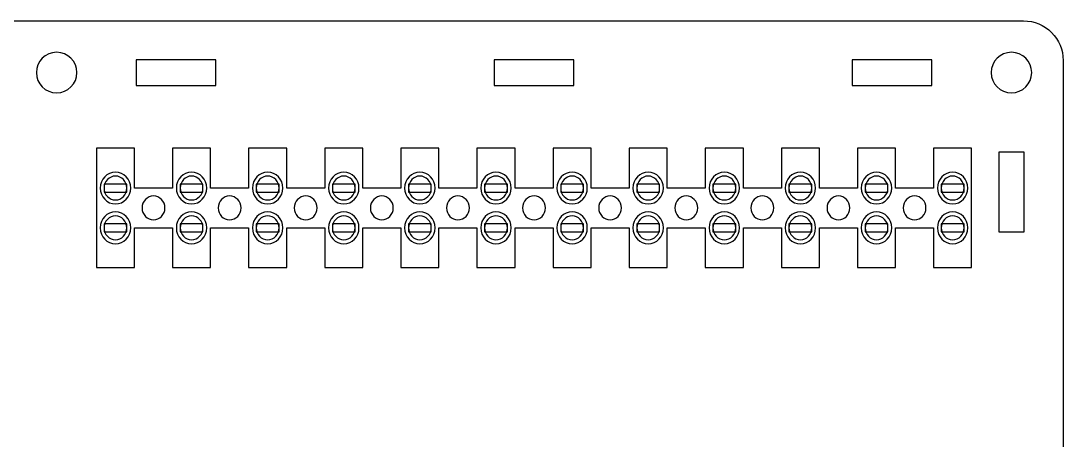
# Model space of a CAD drawing. Extents: x -1020 to 856, y -646 to 1108.
# Drawn here: x 450.5 to 581.5, y 745.3 to 798 of the extents above; entities that cross this region are included whole.
import ezdxf

# ---------------------------------------------------------------- set-up
doc = ezdxf.new("R2010")
doc.units = 0
doc.header["$MEASUREMENT"] = 0
doc.layers.add('LAYER_1', color=7, linetype='CONTINUOUS')

msp = doc.modelspace()

# ---------------------------------------------------------------- linework, layer by layer
at = {"layer": 'LAYER_1', "color": 250}
for points, knots in [([(581.5, 670), (581.5, 670), (581.5, 793), (581.5, 793), (581.5, 793), (581.5, 795.761), (579.261, 798), (576.5, 798), (576.5, 798), (576.5, 798), (333.5, 798), (333.5, 798), (333.5, 798), (330.739, 798), (328.5, 795.761), (328.5, 793), (328.5, 793), (328.5, 793), (328.5, 670), (328.5, 670), (328.5, 670), (328.5, 667.239), (330.739, 665), (333.5, 665), (333.5, 665), (333.5, 665), (576.5, 665), (576.5, 665), (576.5, 665), (579.261, 665), (581.5, 667.239), (581.5, 670)], [0, 0, 0, 0, 0.125, 0.125, 0.125, 0.125, 0.25, 0.25, 0.25, 0.25, 0.375, 0.375, 0.375, 0.375, 0.5, 0.5, 0.5, 0.5, 0.625, 0.625, 0.625, 0.625, 0.75, 0.75, 0.75, 0.75, 0.875, 0.875, 0.875, 0.875, 1, 1, 1, 1]), ([(455, 794.05), (456.4081, 794.05), (457.55, 792.9081), (457.55, 791.5), (457.55, 791.5), (457.55, 790.0919), (456.4081, 788.95), (455, 788.95), (455, 788.95), (453.5919, 788.95), (452.45, 790.0919), (452.45, 791.5), (452.45, 791.5), (452.45, 792.9081), (453.5919, 794.05), (455, 794.05)], [0, 0, 0, 0, 0.25, 0.25, 0.25, 0.25, 0.5, 0.5, 0.5, 0.5, 0.75, 0.75, 0.75, 0.75, 1, 1, 1, 1]), ([(575, 794.05), (576.4081, 794.05), (577.55, 792.9081), (577.55, 791.5), (577.55, 791.5), (577.55, 790.0919), (576.4081, 788.95), (575, 788.95), (575, 788.95), (573.5919, 788.95), (572.45, 790.0919), (572.45, 791.5), (572.45, 791.5), (572.45, 792.9081), (573.5919, 794.05), (575, 794.05)], [0, 0, 0, 0, 0.25, 0.25, 0.25, 0.25, 0.5, 0.5, 0.5, 0.5, 0.75, 0.75, 0.75, 0.75, 1, 1, 1, 1]), ([(465, 793.1), (465, 793.1), (475, 793.1), (475, 793.1), (475, 793.1), (475, 793.1), (475, 789.9), (475, 789.9), (475, 789.9), (475, 789.9), (465, 789.9), (465, 789.9), (465, 789.9), (465, 789.9), (465, 793.1), (465, 793.1)], [0, 0, 0, 0, 0.25, 0.25, 0.25, 0.25, 0.5, 0.5, 0.5, 0.5, 0.75, 0.75, 0.75, 0.75, 1, 1, 1, 1]), ([(510, 793.1), (510, 793.1), (520, 793.1), (520, 793.1), (520, 793.1), (520, 793.1), (520, 789.9), (520, 789.9), (520, 789.9), (520, 789.9), (510, 789.9), (510, 789.9), (510, 789.9), (510, 789.9), (510, 793.1), (510, 793.1)], [0, 0, 0, 0, 0.25, 0.25, 0.25, 0.25, 0.5, 0.5, 0.5, 0.5, 0.75, 0.75, 0.75, 0.75, 1, 1, 1, 1]), ([(555, 793.1), (555, 793.1), (565, 793.1), (565, 793.1), (565, 793.1), (565, 793.1), (565, 789.9), (565, 789.9), (565, 789.9), (565, 789.9), (555, 789.9), (555, 789.9), (555, 789.9), (555, 789.9), (555, 793.1), (555, 793.1)], [0, 0, 0, 0, 0.25, 0.25, 0.25, 0.25, 0.5, 0.5, 0.5, 0.5, 0.75, 0.75, 0.75, 0.75, 1, 1, 1, 1]), ([(573.4, 771.5), (573.4, 771.5), (573.4, 781.5), (573.4, 781.5), (573.4, 781.5), (573.4, 781.5), (576.6, 781.5), (576.6, 781.5), (576.6, 781.5), (576.6, 781.5), (576.6, 771.5), (576.6, 771.5), (576.6, 771.5), (576.6, 771.5), (573.4, 771.5), (573.4, 771.5)], [0, 0, 0, 0, 0.25, 0.25, 0.25, 0.25, 0.5, 0.5, 0.5, 0.5, 0.75, 0.75, 0.75, 0.75, 1, 1, 1, 1]), ([(465.739, 774.5), (465.739, 775.3282), (466.3815, 776), (467.1738, 776), (467.1738, 776), (467.966, 776), (468.6085, 775.3282), (468.6085, 774.5), (468.6085, 774.5), (468.6085, 773.6717), (467.966, 773), (467.1738, 773), (467.1738, 773), (466.3815, 773), (465.739, 773.6717), (465.739, 774.5)], [0, 0, 0, 0, 0.25, 0.25, 0.25, 0.25, 0.5, 0.5, 0.5, 0.5, 0.75, 0.75, 0.75, 0.75, 1, 1, 1, 1]), ([(465.739, 774.5), (465.739, 775.3282), (466.3815, 776), (467.1738, 776), (467.1738, 776), (467.966, 776), (468.6085, 775.3282), (468.6085, 774.5), (468.6085, 774.5), (468.6085, 773.6717), (467.966, 773), (467.1738, 773), (467.1738, 773), (466.3815, 773), (465.739, 773.6717), (465.739, 774.5)], [0, 0, 0, 0, 0.25, 0.25, 0.25, 0.25, 0.5, 0.5, 0.5, 0.5, 0.75, 0.75, 0.75, 0.75, 1, 1, 1, 1]), ([(475.3042, 774.5), (475.3042, 775.3282), (475.9467, 776), (476.739, 776), (476.739, 776), (477.5312, 776), (478.1737, 775.3282), (478.1737, 774.5), (478.1737, 774.5), (478.1737, 773.6717), (477.5312, 773), (476.739, 773), (476.739, 773), (475.9467, 773), (475.3042, 773.6717), (475.3042, 774.5)], [0, 0, 0, 0, 0.25, 0.25, 0.25, 0.25, 0.5, 0.5, 0.5, 0.5, 0.75, 0.75, 0.75, 0.75, 1, 1, 1, 1]), ([(484.8694, 774.5), (484.8694, 775.3282), (485.5119, 776), (486.3042, 776), (486.3042, 776), (487.0964, 776), (487.739, 775.3282), (487.739, 774.5), (487.739, 774.5), (487.739, 773.6717), (487.0964, 773), (486.3042, 773), (486.3042, 773), (485.5119, 773), (484.8694, 773.6717), (484.8694, 774.5)], [0, 0, 0, 0, 0.25, 0.25, 0.25, 0.25, 0.5, 0.5, 0.5, 0.5, 0.75, 0.75, 0.75, 0.75, 1, 1, 1, 1]), ([(494.4346, 774.5), (494.4346, 775.3282), (495.0771, 776), (495.8694, 776), (495.8694, 776), (496.6617, 776), (497.3042, 775.3282), (497.3042, 774.5), (497.3042, 774.5), (497.3042, 773.6717), (496.6617, 773), (495.8694, 773), (495.8694, 773), (495.0771, 773), (494.4346, 773.6717), (494.4346, 774.5)], [0, 0, 0, 0, 0.25, 0.25, 0.25, 0.25, 0.5, 0.5, 0.5, 0.5, 0.75, 0.75, 0.75, 0.75, 1, 1, 1, 1]), ([(503.9998, 774.5), (503.9998, 775.3282), (504.6424, 776), (505.4346, 776), (505.4346, 776), (506.2269, 776), (506.8694, 775.3282), (506.8694, 774.5), (506.8694, 774.5), (506.8694, 773.6717), (506.2269, 773), (505.4346, 773), (505.4346, 773), (504.6424, 773), (503.9998, 773.6717), (503.9998, 774.5)], [0, 0, 0, 0, 0.25, 0.25, 0.25, 0.25, 0.5, 0.5, 0.5, 0.5, 0.75, 0.75, 0.75, 0.75, 1, 1, 1, 1]), ([(513.5651, 774.5), (513.5651, 775.3282), (514.2076, 776), (514.9999, 776), (514.9999, 776), (515.7921, 776), (516.4346, 775.3282), (516.4346, 774.5), (516.4346, 774.5), (516.4346, 773.6717), (515.7921, 773), (514.9999, 773), (514.9999, 773), (514.2076, 773), (513.5651, 773.6717), (513.5651, 774.5)], [0, 0, 0, 0, 0.25, 0.25, 0.25, 0.25, 0.5, 0.5, 0.5, 0.5, 0.75, 0.75, 0.75, 0.75, 1, 1, 1, 1]), ([(523.1303, 774.5), (523.1303, 775.3282), (523.7728, 776), (524.5651, 776), (524.5651, 776), (525.3573, 776), (525.9998, 775.3282), (525.9998, 774.5), (525.9998, 774.5), (525.9998, 773.6717), (525.3573, 773), (524.5651, 773), (524.5651, 773), (523.7728, 773), (523.1303, 773.6717), (523.1303, 774.5)], [0, 0, 0, 0, 0.25, 0.25, 0.25, 0.25, 0.5, 0.5, 0.5, 0.5, 0.75, 0.75, 0.75, 0.75, 1, 1, 1, 1]), ([(532.6955, 774.5), (532.6955, 775.3282), (533.338, 776), (534.1303, 776), (534.1303, 776), (534.9225, 776), (535.5651, 775.3282), (535.5651, 774.5), (535.5651, 774.5), (535.5651, 773.6717), (534.9225, 773), (534.1303, 773), (534.1303, 773), (533.338, 773), (532.6955, 773.6717), (532.6955, 774.5)], [0, 0, 0, 0, 0.25, 0.25, 0.25, 0.25, 0.5, 0.5, 0.5, 0.5, 0.75, 0.75, 0.75, 0.75, 1, 1, 1, 1]), ([(542.2607, 774.5), (542.2607, 775.3282), (542.9032, 776), (543.6955, 776), (543.6955, 776), (544.4878, 776), (545.1303, 775.3282), (545.1303, 774.5), (545.1303, 774.5), (545.1303, 773.6717), (544.4878, 773), (543.6955, 773), (543.6955, 773), (542.9032, 773), (542.2607, 773.6717), (542.2607, 774.5)], [0, 0, 0, 0, 0.25, 0.25, 0.25, 0.25, 0.5, 0.5, 0.5, 0.5, 0.75, 0.75, 0.75, 0.75, 1, 1, 1, 1]), ([(551.8259, 774.5), (551.8259, 775.3282), (552.4684, 776), (553.2607, 776), (553.2607, 776), (554.053, 776), (554.6955, 775.3282), (554.6955, 774.5), (554.6955, 774.5), (554.6955, 773.6717), (554.053, 773), (553.2607, 773), (553.2607, 773), (552.4684, 773), (551.8259, 773.6717), (551.8259, 774.5)], [0, 0, 0, 0, 0.25, 0.25, 0.25, 0.25, 0.5, 0.5, 0.5, 0.5, 0.75, 0.75, 0.75, 0.75, 1, 1, 1, 1]), ([(561.3911, 774.5), (561.3911, 775.3282), (562.0337, 776), (562.826, 776), (562.826, 776), (563.6182, 776), (564.2607, 775.3282), (564.2607, 774.5), (564.2607, 774.5), (564.2607, 773.6717), (563.6182, 773), (562.826, 773), (562.826, 773), (562.0337, 773), (561.3911, 773.6717), (561.3911, 774.5)], [0, 0, 0, 0, 0.25, 0.25, 0.25, 0.25, 0.5, 0.5, 0.5, 0.5, 0.75, 0.75, 0.75, 0.75, 1, 1, 1, 1]), ([(561.3911, 774.5), (561.3911, 775.3282), (562.0337, 776), (562.826, 776), (562.826, 776), (563.6182, 776), (564.2607, 775.3282), (564.2607, 774.5), (564.2607, 774.5), (564.2607, 773.6717), (563.6182, 773), (562.826, 773), (562.826, 773), (562.0337, 773), (561.3911, 773.6717), (561.3911, 774.5)], [0, 0, 0, 0, 0.25, 0.25, 0.25, 0.25, 0.5, 0.5, 0.5, 0.5, 0.75, 0.75, 0.75, 0.75, 1, 1, 1, 1])]:
    msp.add_open_spline(points, degree=3, knots=knots, dxfattribs=at)
at = {"layer": 'LAYER_1', "color": 7}
for points, knots in [([(488.6957, 767), (488.6957, 767), (488.6957, 772), (488.6957, 772), (488.6957, 772), (488.6957, 772), (483.913, 772), (483.913, 772), (483.913, 772), (483.913, 772), (483.913, 767), (483.913, 767), (483.913, 767), (483.913, 767), (479.1304, 767), (479.1304, 767), (479.1304, 767), (479.1304, 767), (479.1304, 772), (479.1304, 772), (479.1304, 772), (479.1304, 772), (474.3478, 772), (474.3478, 772), (474.3478, 772), (474.3478, 772), (474.3478, 767), (474.3478, 767), (474.3478, 767), (474.3478, 767), (469.5652, 767), (469.5652, 767), (469.5652, 767), (469.5652, 767), (469.5652, 772), (469.5652, 772), (469.5652, 772), (469.5652, 772), (464.7826, 772), (464.7826, 772), (464.7826, 772), (464.7826, 772), (464.7826, 767), (464.7826, 767), (464.7826, 767), (464.7826, 767), (460, 767), (460, 767), (460, 767), (460, 767), (460, 772), (460, 772), (460, 772), (460, 772), (460, 777), (460, 777), (460, 777), (460, 777), (460, 782), (460, 782), (460, 782), (460, 782), (464.7826, 782), (464.7826, 782), (464.7826, 782), (464.7826, 782), (464.7826, 777), (464.7826, 777), (464.7826, 777), (464.7826, 777), (469.5652, 777), (469.5652, 777), (469.5652, 777), (469.5652, 777), (469.5652, 782), (469.5652, 782), (469.5652, 782), (469.5652, 782), (474.3478, 782), (474.3478, 782), (474.3478, 782), (474.3478, 782), (474.3478, 777), (474.3478, 777), (474.3478, 777), (474.3478, 777), (479.1304, 777), (479.1304, 777), (479.1304, 777), (479.1304, 777), (479.1304, 782), (479.1304, 782), (479.1304, 782), (479.1304, 782), (483.913, 782), (483.913, 782), (483.913, 782), (483.913, 782), (483.913, 777), (483.913, 777), (483.913, 777), (483.913, 777), (488.6957, 777), (488.6957, 777), (488.6957, 777), (488.6957, 777), (488.6957, 782), (488.6957, 782), (488.6957, 782), (488.6957, 782), (493.4783, 782), (493.4783, 782), (493.4783, 782), (493.4783, 782), (493.4783, 777), (493.4783, 777), (493.4783, 777), (493.4783, 777), (498.2609, 777), (498.2609, 777), (498.2609, 777), (498.2609, 777), (498.2609, 782), (498.2609, 782), (498.2609, 782), (498.2609, 782), (503.0435, 782), (503.0435, 782), (503.0435, 782), (503.0435, 782), (503.0435, 777), (503.0435, 777), (503.0435, 777), (503.0435, 777), (507.8261, 777), (507.8261, 777), (507.8261, 777), (507.8261, 777), (507.8261, 782), (507.8261, 782), (507.8261, 782), (507.8261, 782), (512.6087, 782), (512.6087, 782), (512.6087, 782), (512.6087, 782), (512.6087, 777), (512.6087, 777), (512.6087, 777), (512.6087, 777), (517.3913, 777), (517.3913, 777), (517.3913, 777), (517.3913, 777), (517.3913, 782), (517.3913, 782), (517.3913, 782), (517.3913, 782), (522.1739, 782), (522.1739, 782), (522.1739, 782), (522.1739, 782), (522.1739, 777), (522.1739, 777), (522.1739, 777), (522.1739, 777), (526.9565, 777), (526.9565, 777), (526.9565, 777), (526.9565, 777), (526.9565, 782), (526.9565, 782), (526.9565, 782), (526.9565, 782), (531.7391, 782), (531.7391, 782), (531.7391, 782), (531.7391, 782), (531.7391, 777), (531.7391, 777), (531.7391, 777), (531.7391, 777), (536.5217, 777), (536.5217, 777), (536.5217, 777), (536.5217, 777), (536.5217, 782), (536.5217, 782), (536.5217, 782), (536.5217, 782), (541.3043, 782), (541.3043, 782), (541.3043, 782), (541.3043, 782), (541.3043, 777), (541.3043, 777), (541.3043, 777), (541.3043, 777), (546.087, 777), (546.087, 777), (546.087, 777), (546.087, 777), (546.087, 782), (546.087, 782), (546.087, 782), (546.087, 782), (550.8696, 782), (550.8696, 782), (550.8696, 782), (550.8696, 782), (550.8696, 777), (550.8696, 777), (550.8696, 777), (550.8696, 777), (555.6522, 777), (555.6522, 777), (555.6522, 777), (555.6522, 777), (555.6522, 782), (555.6522, 782), (555.6522, 782), (555.6522, 782), (560.4348, 782), (560.4348, 782), (560.4348, 782), (560.4348, 782), (560.4348, 777), (560.4348, 777), (560.4348, 777), (560.4348, 777), (565.2174, 777), (565.2174, 777), (565.2174, 777), (565.2174, 777), (565.2174, 782), (565.2174, 782), (565.2174, 782), (565.2174, 782), (570, 782), (570, 782), (570, 782), (570, 782), (570, 767), (570, 767), (570, 767), (570, 767), (565.2174, 767), (565.2174, 767), (565.2174, 767), (565.2174, 767), (565.2174, 772), (565.2174, 772), (565.2174, 772), (565.2174, 772), (560.4348, 772), (560.4348, 772), (560.4348, 772), (560.4348, 772), (560.4348, 767), (560.4348, 767), (560.4348, 767), (560.4348, 767), (555.6522, 767), (555.6522, 767), (555.6522, 767), (555.6522, 767), (555.6522, 772), (555.6522, 772), (555.6522, 772), (555.6522, 772), (550.8696, 772), (550.8696, 772), (550.8696, 772), (550.8696, 772), (550.8696, 767), (550.8696, 767), (550.8696, 767), (550.8696, 767), (546.087, 767), (546.087, 767), (546.087, 767), (546.087, 767), (546.087, 772), (546.087, 772), (546.087, 772), (546.087, 772), (541.3043, 772), (541.3043, 772), (541.3043, 772), (541.3043, 772), (541.3043, 767), (541.3043, 767), (541.3043, 767), (541.3043, 767), (536.5217, 767), (536.5217, 767), (536.5217, 767), (536.5217, 767), (536.5217, 772), (536.5217, 772), (536.5217, 772), (536.5217, 772), (531.7391, 772), (531.7391, 772), (531.7391, 772), (531.7391, 772), (531.7391, 767), (531.7391, 767), (531.7391, 767), (531.7391, 767), (526.9565, 767), (526.9565, 767), (526.9565, 767), (526.9565, 767), (526.9565, 772), (526.9565, 772), (526.9565, 772), (526.9565, 772), (522.1739, 772), (522.1739, 772), (522.1739, 772), (522.1739, 772), (522.1739, 767), (522.1739, 767), (522.1739, 767), (522.1739, 767), (517.3913, 767), (517.3913, 767), (517.3913, 767), (517.3913, 767), (517.3913, 772), (517.3913, 772), (517.3913, 772), (517.3913, 772), (512.6087, 772), (512.6087, 772), (512.6087, 772), (512.6087, 772), (512.6087, 767), (512.6087, 767), (512.6087, 767), (512.6087, 767), (507.8261, 767), (507.8261, 767), (507.8261, 767), (507.8261, 767), (507.8261, 772), (507.8261, 772), (507.8261, 772), (507.8261, 772), (503.0435, 772), (503.0435, 772), (503.0435, 772), (503.0435, 772), (503.0435, 767), (503.0435, 767), (503.0435, 767), (503.0435, 767), (498.2609, 767), (498.2609, 767), (498.2609, 767), (498.2609, 767), (498.2609, 772), (498.2609, 772), (498.2609, 772), (498.2609, 772), (493.4783, 772), (493.4783, 772), (493.4783, 772), (493.4783, 772), (493.4783, 767), (493.4783, 767), (493.4783, 767), (493.4783, 767), (488.6957, 767), (488.6957, 767)], [0, 0, 0, 0, 0.0106383, 0.0106383, 0.0106383, 0.0106383, 0.0212766, 0.0212766, 0.0212766, 0.0212766, 0.03191489, 0.03191489, 0.03191489, 0.03191489, 0.04255319, 0.04255319, 0.04255319, 0.04255319, 0.05319149, 0.05319149, 0.05319149, 0.05319149, 0.06382979, 0.06382979, 0.06382979, 0.06382979, 0.07446809, 0.07446809, 0.07446809, 0.07446809, 0.08510638, 0.08510638, 0.08510638, 0.08510638, 0.09574468, 0.09574468, 0.09574468, 0.09574468, 0.10638298, 0.10638298, 0.10638298, 0.10638298, 0.11702128, 0.11702128, 0.11702128, 0.11702128, 0.12765957, 0.12765957, 0.12765957, 0.12765957, 0.13829787, 0.13829787, 0.13829787, 0.13829787, 0.14893617, 0.14893617, 0.14893617, 0.14893617, 0.15957447, 0.15957447, 0.15957447, 0.15957447, 0.17021277, 0.17021277, 0.17021277, 0.17021277, 0.18085106, 0.18085106, 0.18085106, 0.18085106, 0.19148936, 0.19148936, 0.19148936, 0.19148936, 0.20212766, 0.20212766, 0.20212766, 0.20212766, 0.21276596, 0.21276596, 0.21276596, 0.21276596, 0.22340426, 0.22340426, 0.22340426, 0.22340426, 0.23404255, 0.23404255, 0.23404255, 0.23404255, 0.24468085, 0.24468085, 0.24468085, 0.24468085, 0.25531915, 0.25531915, 0.25531915, 0.25531915, 0.26595745, 0.26595745, 0.26595745, 0.26595745, 0.27659574, 0.27659574, 0.27659574, 0.27659574, 0.28723404, 0.28723404, 0.28723404, 0.28723404, 0.29787234, 0.29787234, 0.29787234, 0.29787234, 0.30851064, 0.30851064, 0.30851064, 0.30851064, 0.31914894, 0.31914894, 0.31914894, 0.31914894, 0.32978723, 0.32978723, 0.32978723, 0.32978723, 0.34042553, 0.34042553, 0.34042553, 0.34042553, 0.35106383, 0.35106383, 0.35106383, 0.35106383, 0.36170213, 0.36170213, 0.36170213, 0.36170213, 0.37234043, 0.37234043, 0.37234043, 0.37234043, 0.38297872, 0.38297872, 0.38297872, 0.38297872, 0.39361702, 0.39361702, 0.39361702, 0.39361702, 0.40425532, 0.40425532, 0.40425532, 0.40425532, 0.41489362, 0.41489362, 0.41489362, 0.41489362, 0.42553191, 0.42553191, 0.42553191, 0.42553191, 0.43617021, 0.43617021, 0.43617021, 0.43617021, 0.44680851, 0.44680851, 0.44680851, 0.44680851, 0.45744681, 0.45744681, 0.45744681, 0.45744681, 0.46808511, 0.46808511, 0.46808511, 0.46808511, 0.4787234, 0.4787234, 0.4787234, 0.4787234, 0.4893617, 0.4893617, 0.4893617, 0.4893617, 0.5, 0.5, 0.5, 0.5, 0.5106383, 0.5106383, 0.5106383, 0.5106383, 0.5212766, 0.5212766, 0.5212766, 0.5212766, 0.53191489, 0.53191489, 0.53191489, 0.53191489, 0.54255319, 0.54255319, 0.54255319, 0.54255319, 0.55319149, 0.55319149, 0.55319149, 0.55319149, 0.56382979, 0.56382979, 0.56382979, 0.56382979, 0.57446809, 0.57446809, 0.57446809, 0.57446809, 0.58510638, 0.58510638, 0.58510638, 0.58510638, 0.59574468, 0.59574468, 0.59574468, 0.59574468, 0.60638298, 0.60638298, 0.60638298, 0.60638298, 0.61702128, 0.61702128, 0.61702128, 0.61702128, 0.62765957, 0.62765957, 0.62765957, 0.62765957, 0.63829787, 0.63829787, 0.63829787, 0.63829787, 0.64893617, 0.64893617, 0.64893617, 0.64893617, 0.65957447, 0.65957447, 0.65957447, 0.65957447, 0.67021277, 0.67021277, 0.67021277, 0.67021277, 0.68085106, 0.68085106, 0.68085106, 0.68085106, 0.69148936, 0.69148936, 0.69148936, 0.69148936, 0.70212766, 0.70212766, 0.70212766, 0.70212766, 0.71276596, 0.71276596, 0.71276596, 0.71276596, 0.72340426, 0.72340426, 0.72340426, 0.72340426, 0.73404255, 0.73404255, 0.73404255, 0.73404255, 0.74468085, 0.74468085, 0.74468085, 0.74468085, 0.75531915, 0.75531915, 0.75531915, 0.75531915, 0.76595745, 0.76595745, 0.76595745, 0.76595745, 0.77659574, 0.77659574, 0.77659574, 0.77659574, 0.78723404, 0.78723404, 0.78723404, 0.78723404, 0.79787234, 0.79787234, 0.79787234, 0.79787234, 0.80851064, 0.80851064, 0.80851064, 0.80851064, 0.81914894, 0.81914894, 0.81914894, 0.81914894, 0.82978723, 0.82978723, 0.82978723, 0.82978723, 0.84042553, 0.84042553, 0.84042553, 0.84042553, 0.85106383, 0.85106383, 0.85106383, 0.85106383, 0.86170213, 0.86170213, 0.86170213, 0.86170213, 0.87234043, 0.87234043, 0.87234043, 0.87234043, 0.88297872, 0.88297872, 0.88297872, 0.88297872, 0.89361702, 0.89361702, 0.89361702, 0.89361702, 0.90425532, 0.90425532, 0.90425532, 0.90425532, 0.91489362, 0.91489362, 0.91489362, 0.91489362, 0.92553191, 0.92553191, 0.92553191, 0.92553191, 0.93617021, 0.93617021, 0.93617021, 0.93617021, 0.94680851, 0.94680851, 0.94680851, 0.94680851, 0.95744681, 0.95744681, 0.95744681, 0.95744681, 0.96808511, 0.96808511, 0.96808511, 0.96808511, 0.9787234, 0.9787234, 0.9787234, 0.9787234, 0.9893617, 0.9893617, 0.9893617, 0.9893617, 1, 1, 1, 1]), ([(460.4781, 777), (460.4781, 778.1043), (461.3348, 779), (462.3912, 779), (462.3912, 779), (463.4475, 779), (464.3042, 778.1043), (464.3042, 777), (464.3042, 777), (464.3042, 775.8956), (463.4475, 775), (462.3912, 775), (462.3912, 775), (461.3348, 775), (460.4781, 775.8956), (460.4781, 777)], [0, 0, 0, 0, 0.25, 0.25, 0.25, 0.25, 0.5, 0.5, 0.5, 0.5, 0.75, 0.75, 0.75, 0.75, 1, 1, 1, 1]), ([(460.9564, 777), (460.9564, 777.8282), (461.5989, 778.5), (462.3912, 778.5), (462.3912, 778.5), (463.1834, 778.5), (463.8259, 777.8282), (463.8259, 777), (463.8259, 777), (463.8259, 776.1717), (463.1834, 775.5), (462.3912, 775.5), (462.3912, 775.5), (461.5989, 775.5), (460.9564, 776.1717), (460.9564, 777)], [0, 0, 0, 0, 0.25, 0.25, 0.25, 0.25, 0.5, 0.5, 0.5, 0.5, 0.75, 0.75, 0.75, 0.75, 1, 1, 1, 1]), ([(470.0433, 777), (470.0433, 778.1043), (470.9, 779), (471.9564, 779), (471.9564, 779), (473.0127, 779), (473.8694, 778.1043), (473.8694, 777), (473.8694, 777), (473.8694, 775.8956), (473.0127, 775), (471.9564, 775), (471.9564, 775), (470.9, 775), (470.0433, 775.8956), (470.0433, 777)], [0, 0, 0, 0, 0.25, 0.25, 0.25, 0.25, 0.5, 0.5, 0.5, 0.5, 0.75, 0.75, 0.75, 0.75, 1, 1, 1, 1]), ([(470.5216, 777), (470.5216, 777.8282), (471.1641, 778.5), (471.9564, 778.5), (471.9564, 778.5), (472.7486, 778.5), (473.3911, 777.8282), (473.3911, 777), (473.3911, 777), (473.3911, 776.1717), (472.7486, 775.5), (471.9564, 775.5), (471.9564, 775.5), (471.1641, 775.5), (470.5216, 776.1717), (470.5216, 777)], [0, 0, 0, 0, 0.25, 0.25, 0.25, 0.25, 0.5, 0.5, 0.5, 0.5, 0.75, 0.75, 0.75, 0.75, 1, 1, 1, 1]), ([(479.6085, 777), (479.6085, 778.1043), (480.4652, 779), (481.5216, 779), (481.5216, 779), (482.5779, 779), (483.4346, 778.1043), (483.4346, 777), (483.4346, 777), (483.4346, 775.8956), (482.5779, 775), (481.5216, 775), (481.5216, 775), (480.4652, 775), (479.6085, 775.8956), (479.6085, 777)], [0, 0, 0, 0, 0.25, 0.25, 0.25, 0.25, 0.5, 0.5, 0.5, 0.5, 0.75, 0.75, 0.75, 0.75, 1, 1, 1, 1]), ([(480.0868, 777), (480.0868, 777.8282), (480.7293, 778.5), (481.5216, 778.5), (481.5216, 778.5), (482.3138, 778.5), (482.9564, 777.8282), (482.9564, 777), (482.9564, 777), (482.9564, 776.1717), (482.3138, 775.5), (481.5216, 775.5), (481.5216, 775.5), (480.7293, 775.5), (480.0868, 776.1717), (480.0868, 777)], [0, 0, 0, 0, 0.25, 0.25, 0.25, 0.25, 0.5, 0.5, 0.5, 0.5, 0.75, 0.75, 0.75, 0.75, 1, 1, 1, 1]), ([(489.1738, 777), (489.1738, 778.1043), (490.0305, 779), (491.0868, 779), (491.0868, 779), (492.1432, 779), (492.9998, 778.1043), (492.9998, 777), (492.9998, 777), (492.9998, 775.8956), (492.1432, 775), (491.0868, 775), (491.0868, 775), (490.0305, 775), (489.1738, 775.8956), (489.1738, 777)], [0, 0, 0, 0, 0.25, 0.25, 0.25, 0.25, 0.5, 0.5, 0.5, 0.5, 0.75, 0.75, 0.75, 0.75, 1, 1, 1, 1]), ([(489.652, 777), (489.652, 777.8282), (490.2945, 778.5), (491.0868, 778.5), (491.0868, 778.5), (491.8791, 778.5), (492.5216, 777.8282), (492.5216, 777), (492.5216, 777), (492.5216, 776.1717), (491.8791, 775.5), (491.0868, 775.5), (491.0868, 775.5), (490.2945, 775.5), (489.652, 776.1717), (489.652, 777)], [0, 0, 0, 0, 0.25, 0.25, 0.25, 0.25, 0.5, 0.5, 0.5, 0.5, 0.75, 0.75, 0.75, 0.75, 1, 1, 1, 1]), ([(498.739, 777), (498.739, 778.1043), (499.5957, 779), (500.6521, 779), (500.6521, 779), (501.7084, 779), (502.5651, 778.1043), (502.5651, 777), (502.5651, 777), (502.5651, 775.8956), (501.7084, 775), (500.6521, 775), (500.6521, 775), (499.5957, 775), (498.739, 775.8956), (498.739, 777)], [0, 0, 0, 0, 0.25, 0.25, 0.25, 0.25, 0.5, 0.5, 0.5, 0.5, 0.75, 0.75, 0.75, 0.75, 1, 1, 1, 1]), ([(499.2172, 777), (499.2172, 777.8282), (499.8597, 778.5), (500.652, 778.5), (500.652, 778.5), (501.4443, 778.5), (502.0868, 777.8282), (502.0868, 777), (502.0868, 777), (502.0868, 776.1717), (501.4443, 775.5), (500.652, 775.5), (500.652, 775.5), (499.8597, 775.5), (499.2172, 776.1717), (499.2172, 777)], [0, 0, 0, 0, 0.25, 0.25, 0.25, 0.25, 0.5, 0.5, 0.5, 0.5, 0.75, 0.75, 0.75, 0.75, 1, 1, 1, 1]), ([(508.3042, 777), (508.3042, 778.1043), (509.1609, 779), (510.2173, 779), (510.2173, 779), (511.2736, 779), (512.1303, 778.1043), (512.1303, 777), (512.1303, 777), (512.1303, 775.8956), (511.2736, 775), (510.2173, 775), (510.2173, 775), (509.1609, 775), (508.3042, 775.8956), (508.3042, 777)], [0, 0, 0, 0, 0.25, 0.25, 0.25, 0.25, 0.5, 0.5, 0.5, 0.5, 0.75, 0.75, 0.75, 0.75, 1, 1, 1, 1]), ([(508.7824, 777), (508.7824, 777.8282), (509.425, 778.5), (510.2173, 778.5), (510.2173, 778.5), (511.0095, 778.5), (511.652, 777.8282), (511.652, 777), (511.652, 777), (511.652, 776.1717), (511.0095, 775.5), (510.2173, 775.5), (510.2173, 775.5), (509.425, 775.5), (508.7824, 776.1717), (508.7824, 777)], [0, 0, 0, 0, 0.25, 0.25, 0.25, 0.25, 0.5, 0.5, 0.5, 0.5, 0.75, 0.75, 0.75, 0.75, 1, 1, 1, 1]), ([(517.8694, 777), (517.8694, 778.1043), (518.7261, 779), (519.7825, 779), (519.7825, 779), (520.8388, 779), (521.6955, 778.1043), (521.6955, 777), (521.6955, 777), (521.6955, 775.8956), (520.8388, 775), (519.7825, 775), (519.7825, 775), (518.7261, 775), (517.8694, 775.8956), (517.8694, 777)], [0, 0, 0, 0, 0.25, 0.25, 0.25, 0.25, 0.5, 0.5, 0.5, 0.5, 0.75, 0.75, 0.75, 0.75, 1, 1, 1, 1]), ([(518.3477, 777), (518.3477, 777.8282), (518.9902, 778.5), (519.7825, 778.5), (519.7825, 778.5), (520.5747, 778.5), (521.2172, 777.8282), (521.2172, 777), (521.2172, 777), (521.2172, 776.1717), (520.5747, 775.5), (519.7825, 775.5), (519.7825, 775.5), (518.9902, 775.5), (518.3477, 776.1717), (518.3477, 777)], [0, 0, 0, 0, 0.25, 0.25, 0.25, 0.25, 0.5, 0.5, 0.5, 0.5, 0.75, 0.75, 0.75, 0.75, 1, 1, 1, 1]), ([(527.4346, 777), (527.4346, 778.1043), (528.2913, 779), (529.3477, 779), (529.3477, 779), (530.404, 779), (531.2607, 778.1043), (531.2607, 777), (531.2607, 777), (531.2607, 775.8956), (530.404, 775), (529.3477, 775), (529.3477, 775), (528.2913, 775), (527.4346, 775.8956), (527.4346, 777)], [0, 0, 0, 0, 0.25, 0.25, 0.25, 0.25, 0.5, 0.5, 0.5, 0.5, 0.75, 0.75, 0.75, 0.75, 1, 1, 1, 1]), ([(527.9129, 777), (527.9129, 777.8282), (528.5554, 778.5), (529.3477, 778.5), (529.3477, 778.5), (530.1399, 778.5), (530.7824, 777.8282), (530.7824, 777), (530.7824, 777), (530.7824, 776.1717), (530.1399, 775.5), (529.3477, 775.5), (529.3477, 775.5), (528.5554, 775.5), (527.9129, 776.1717), (527.9129, 777)], [0, 0, 0, 0, 0.25, 0.25, 0.25, 0.25, 0.5, 0.5, 0.5, 0.5, 0.75, 0.75, 0.75, 0.75, 1, 1, 1, 1]), ([(536.9998, 777), (536.9998, 778.1043), (537.8565, 779), (538.9129, 779), (538.9129, 779), (539.9692, 779), (540.8259, 778.1043), (540.8259, 777), (540.8259, 777), (540.8259, 775.8956), (539.9692, 775), (538.9129, 775), (538.9129, 775), (537.8565, 775), (536.9998, 775.8956), (536.9998, 777)], [0, 0, 0, 0, 0.25, 0.25, 0.25, 0.25, 0.5, 0.5, 0.5, 0.5, 0.75, 0.75, 0.75, 0.75, 1, 1, 1, 1]), ([(537.4781, 777), (537.4781, 777.8282), (538.1206, 778.5), (538.9129, 778.5), (538.9129, 778.5), (539.7051, 778.5), (540.3477, 777.8282), (540.3477, 777), (540.3477, 777), (540.3477, 776.1717), (539.7051, 775.5), (538.9129, 775.5), (538.9129, 775.5), (538.1206, 775.5), (537.4781, 776.1717), (537.4781, 777)], [0, 0, 0, 0, 0.25, 0.25, 0.25, 0.25, 0.5, 0.5, 0.5, 0.5, 0.75, 0.75, 0.75, 0.75, 1, 1, 1, 1]), ([(546.5651, 777), (546.5651, 778.1043), (547.4218, 779), (548.4781, 779), (548.4781, 779), (549.5345, 779), (550.3912, 778.1043), (550.3912, 777), (550.3912, 777), (550.3912, 775.8956), (549.5345, 775), (548.4781, 775), (548.4781, 775), (547.4218, 775), (546.5651, 775.8956), (546.5651, 777)], [0, 0, 0, 0, 0.25, 0.25, 0.25, 0.25, 0.5, 0.5, 0.5, 0.5, 0.75, 0.75, 0.75, 0.75, 1, 1, 1, 1]), ([(547.0433, 777), (547.0433, 777.8282), (547.6858, 778.5), (548.4781, 778.5), (548.4781, 778.5), (549.2704, 778.5), (549.9129, 777.8282), (549.9129, 777), (549.9129, 777), (549.9129, 776.1717), (549.2704, 775.5), (548.4781, 775.5), (548.4781, 775.5), (547.6858, 775.5), (547.0433, 776.1717), (547.0433, 777)], [0, 0, 0, 0, 0.25, 0.25, 0.25, 0.25, 0.5, 0.5, 0.5, 0.5, 0.75, 0.75, 0.75, 0.75, 1, 1, 1, 1]), ([(556.1303, 777), (556.1303, 778.1043), (556.987, 779), (558.0434, 779), (558.0434, 779), (559.0997, 779), (559.9564, 778.1043), (559.9564, 777), (559.9564, 777), (559.9564, 775.8956), (559.0997, 775), (558.0434, 775), (558.0434, 775), (556.987, 775), (556.1303, 775.8956), (556.1303, 777)], [0, 0, 0, 0, 0.25, 0.25, 0.25, 0.25, 0.5, 0.5, 0.5, 0.5, 0.75, 0.75, 0.75, 0.75, 1, 1, 1, 1]), ([(556.6085, 777), (556.6085, 777.8282), (557.2511, 778.5), (558.0433, 778.5), (558.0433, 778.5), (558.8356, 778.5), (559.4781, 777.8282), (559.4781, 777), (559.4781, 777), (559.4781, 776.1717), (558.8356, 775.5), (558.0433, 775.5), (558.0433, 775.5), (557.2511, 775.5), (556.6085, 776.1717), (556.6085, 777)], [0, 0, 0, 0, 0.25, 0.25, 0.25, 0.25, 0.5, 0.5, 0.5, 0.5, 0.75, 0.75, 0.75, 0.75, 1, 1, 1, 1]), ([(565.6955, 777), (565.6955, 778.1043), (566.5522, 779), (567.6086, 779), (567.6086, 779), (568.6649, 779), (569.5216, 778.1043), (569.5216, 777), (569.5216, 777), (569.5216, 775.8956), (568.6649, 775), (567.6086, 775), (567.6086, 775), (566.5522, 775), (565.6955, 775.8956), (565.6955, 777)], [0, 0, 0, 0, 0.25, 0.25, 0.25, 0.25, 0.5, 0.5, 0.5, 0.5, 0.75, 0.75, 0.75, 0.75, 1, 1, 1, 1]), ([(566.1738, 777), (566.1738, 777.8282), (566.8163, 778.5), (567.6086, 778.5), (567.6086, 778.5), (568.4008, 778.5), (569.0433, 777.8282), (569.0433, 777), (569.0433, 777), (569.0433, 776.1717), (568.4008, 775.5), (567.6086, 775.5), (567.6086, 775.5), (566.8163, 775.5), (566.1738, 776.1717), (566.1738, 777)], [0, 0, 0, 0, 0.25, 0.25, 0.25, 0.25, 0.5, 0.5, 0.5, 0.5, 0.75, 0.75, 0.75, 0.75, 1, 1, 1, 1]), ([(460.9565, 776.5), (460.9565, 776.5), (460.9565, 777.5), (460.9565, 777.5), (460.9565, 777.5), (460.9565, 777.5), (463.8261, 777.5), (463.8261, 777.5), (463.8261, 777.5), (463.8261, 777.5), (463.8261, 776.5), (463.8261, 776.5), (463.8261, 776.5), (463.8261, 776.5), (460.9565, 776.5), (460.9565, 776.5)], [0, 0, 0, 0, 0.25, 0.25, 0.25, 0.25, 0.5, 0.5, 0.5, 0.5, 0.75, 0.75, 0.75, 0.75, 1, 1, 1, 1]), ([(470.5217, 776.5), (470.5217, 776.5), (470.5217, 777.5), (470.5217, 777.5), (470.5217, 777.5), (470.5217, 777.5), (473.3913, 777.5), (473.3913, 777.5), (473.3913, 777.5), (473.3913, 777.5), (473.3913, 776.5), (473.3913, 776.5), (473.3913, 776.5), (473.3913, 776.5), (470.5217, 776.5), (470.5217, 776.5)], [0, 0, 0, 0, 0.25, 0.25, 0.25, 0.25, 0.5, 0.5, 0.5, 0.5, 0.75, 0.75, 0.75, 0.75, 1, 1, 1, 1]), ([(480.087, 776.5), (480.087, 776.5), (480.087, 777.5), (480.087, 777.5), (480.087, 777.5), (480.087, 777.5), (482.9565, 777.5), (482.9565, 777.5), (482.9565, 777.5), (482.9565, 777.5), (482.9565, 776.5), (482.9565, 776.5), (482.9565, 776.5), (482.9565, 776.5), (480.087, 776.5), (480.087, 776.5)], [0, 0, 0, 0, 0.25, 0.25, 0.25, 0.25, 0.5, 0.5, 0.5, 0.5, 0.75, 0.75, 0.75, 0.75, 1, 1, 1, 1]), ([(489.6522, 776.5), (489.6522, 776.5), (489.6522, 777.5), (489.6522, 777.5), (489.6522, 777.5), (489.6522, 777.5), (492.5217, 777.5), (492.5217, 777.5), (492.5217, 777.5), (492.5217, 777.5), (492.5217, 776.5), (492.5217, 776.5), (492.5217, 776.5), (492.5217, 776.5), (489.6522, 776.5), (489.6522, 776.5)], [0, 0, 0, 0, 0.25, 0.25, 0.25, 0.25, 0.5, 0.5, 0.5, 0.5, 0.75, 0.75, 0.75, 0.75, 1, 1, 1, 1]), ([(499.2174, 776.5), (499.2174, 776.5), (499.2174, 777.5), (499.2174, 777.5), (499.2174, 777.5), (499.2174, 777.5), (502.087, 777.5), (502.087, 777.5), (502.087, 777.5), (502.087, 777.5), (502.087, 776.5), (502.087, 776.5), (502.087, 776.5), (502.087, 776.5), (499.2174, 776.5), (499.2174, 776.5)], [0, 0, 0, 0, 0.25, 0.25, 0.25, 0.25, 0.5, 0.5, 0.5, 0.5, 0.75, 0.75, 0.75, 0.75, 1, 1, 1, 1]), ([(508.7826, 776.5), (508.7826, 776.5), (508.7826, 777.5), (508.7826, 777.5), (508.7826, 777.5), (508.7826, 777.5), (511.6522, 777.5), (511.6522, 777.5), (511.6522, 777.5), (511.6522, 777.5), (511.6522, 776.5), (511.6522, 776.5), (511.6522, 776.5), (511.6522, 776.5), (508.7826, 776.5), (508.7826, 776.5)], [0, 0, 0, 0, 0.25, 0.25, 0.25, 0.25, 0.5, 0.5, 0.5, 0.5, 0.75, 0.75, 0.75, 0.75, 1, 1, 1, 1]), ([(518.3478, 776.5), (518.3478, 776.5), (518.3478, 777.5), (518.3478, 777.5), (518.3478, 777.5), (518.3478, 777.5), (521.2174, 777.5), (521.2174, 777.5), (521.2174, 777.5), (521.2174, 777.5), (521.2174, 776.5), (521.2174, 776.5), (521.2174, 776.5), (521.2174, 776.5), (518.3478, 776.5), (518.3478, 776.5)], [0, 0, 0, 0, 0.25, 0.25, 0.25, 0.25, 0.5, 0.5, 0.5, 0.5, 0.75, 0.75, 0.75, 0.75, 1, 1, 1, 1]), ([(527.913, 776.5), (527.913, 776.5), (527.913, 777.5), (527.913, 777.5), (527.913, 777.5), (527.913, 777.5), (530.7826, 777.5), (530.7826, 777.5), (530.7826, 777.5), (530.7826, 777.5), (530.7826, 776.5), (530.7826, 776.5), (530.7826, 776.5), (530.7826, 776.5), (527.913, 776.5), (527.913, 776.5)], [0, 0, 0, 0, 0.25, 0.25, 0.25, 0.25, 0.5, 0.5, 0.5, 0.5, 0.75, 0.75, 0.75, 0.75, 1, 1, 1, 1]), ([(537.4783, 776.5), (537.4783, 776.5), (537.4783, 777.5), (537.4783, 777.5), (537.4783, 777.5), (537.4783, 777.5), (540.3478, 777.5), (540.3478, 777.5), (540.3478, 777.5), (540.3478, 777.5), (540.3478, 776.5), (540.3478, 776.5), (540.3478, 776.5), (540.3478, 776.5), (537.4783, 776.5), (537.4783, 776.5)], [0, 0, 0, 0, 0.25, 0.25, 0.25, 0.25, 0.5, 0.5, 0.5, 0.5, 0.75, 0.75, 0.75, 0.75, 1, 1, 1, 1]), ([(547.0435, 776.5), (547.0435, 776.5), (547.0435, 777.5), (547.0435, 777.5), (547.0435, 777.5), (547.0435, 777.5), (549.913, 777.5), (549.913, 777.5), (549.913, 777.5), (549.913, 777.5), (549.913, 776.5), (549.913, 776.5), (549.913, 776.5), (549.913, 776.5), (547.0435, 776.5), (547.0435, 776.5)], [0, 0, 0, 0, 0.25, 0.25, 0.25, 0.25, 0.5, 0.5, 0.5, 0.5, 0.75, 0.75, 0.75, 0.75, 1, 1, 1, 1]), ([(556.6087, 776.5), (556.6087, 776.5), (556.6087, 777.5), (556.6087, 777.5), (556.6087, 777.5), (556.6087, 777.5), (559.4783, 777.5), (559.4783, 777.5), (559.4783, 777.5), (559.4783, 777.5), (559.4783, 776.5), (559.4783, 776.5), (559.4783, 776.5), (559.4783, 776.5), (556.6087, 776.5), (556.6087, 776.5)], [0, 0, 0, 0, 0.25, 0.25, 0.25, 0.25, 0.5, 0.5, 0.5, 0.5, 0.75, 0.75, 0.75, 0.75, 1, 1, 1, 1]), ([(566.1739, 776.5), (566.1739, 776.5), (566.1739, 777.5), (566.1739, 777.5), (566.1739, 777.5), (566.1739, 777.5), (569.0435, 777.5), (569.0435, 777.5), (569.0435, 777.5), (569.0435, 777.5), (569.0435, 776.5), (569.0435, 776.5), (569.0435, 776.5), (569.0435, 776.5), (566.1739, 776.5), (566.1739, 776.5)], [0, 0, 0, 0, 0.25, 0.25, 0.25, 0.25, 0.5, 0.5, 0.5, 0.5, 0.75, 0.75, 0.75, 0.75, 1, 1, 1, 1]), ([(460.4781, 772), (460.4781, 773.1043), (461.3348, 774), (462.3912, 774), (462.3912, 774), (463.4475, 774), (464.3042, 773.1043), (464.3042, 772), (464.3042, 772), (464.3042, 770.8956), (463.4475, 770), (462.3912, 770), (462.3912, 770), (461.3348, 770), (460.4781, 770.8956), (460.4781, 772)], [0, 0, 0, 0, 0.25, 0.25, 0.25, 0.25, 0.5, 0.5, 0.5, 0.5, 0.75, 0.75, 0.75, 0.75, 1, 1, 1, 1]), ([(460.9564, 772), (460.9564, 772.8282), (461.5989, 773.5), (462.3912, 773.5), (462.3912, 773.5), (463.1834, 773.5), (463.8259, 772.8282), (463.8259, 772), (463.8259, 772), (463.8259, 771.1717), (463.1834, 770.5), (462.3912, 770.5), (462.3912, 770.5), (461.5989, 770.5), (460.9564, 771.1717), (460.9564, 772)], [0, 0, 0, 0, 0.25, 0.25, 0.25, 0.25, 0.5, 0.5, 0.5, 0.5, 0.75, 0.75, 0.75, 0.75, 1, 1, 1, 1]), ([(470.0433, 772), (470.0433, 773.1043), (470.9, 774), (471.9564, 774), (471.9564, 774), (473.0127, 774), (473.8694, 773.1043), (473.8694, 772), (473.8694, 772), (473.8694, 770.8956), (473.0127, 770), (471.9564, 770), (471.9564, 770), (470.9, 770), (470.0433, 770.8956), (470.0433, 772)], [0, 0, 0, 0, 0.25, 0.25, 0.25, 0.25, 0.5, 0.5, 0.5, 0.5, 0.75, 0.75, 0.75, 0.75, 1, 1, 1, 1]), ([(470.5216, 772), (470.5216, 772.8282), (471.1641, 773.5), (471.9564, 773.5), (471.9564, 773.5), (472.7486, 773.5), (473.3911, 772.8282), (473.3911, 772), (473.3911, 772), (473.3911, 771.1717), (472.7486, 770.5), (471.9564, 770.5), (471.9564, 770.5), (471.1641, 770.5), (470.5216, 771.1717), (470.5216, 772)], [0, 0, 0, 0, 0.25, 0.25, 0.25, 0.25, 0.5, 0.5, 0.5, 0.5, 0.75, 0.75, 0.75, 0.75, 1, 1, 1, 1]), ([(479.6085, 772), (479.6085, 773.1043), (480.4652, 774), (481.5216, 774), (481.5216, 774), (482.5779, 774), (483.4346, 773.1043), (483.4346, 772), (483.4346, 772), (483.4346, 770.8956), (482.5779, 770), (481.5216, 770), (481.5216, 770), (480.4652, 770), (479.6085, 770.8956), (479.6085, 772)], [0, 0, 0, 0, 0.25, 0.25, 0.25, 0.25, 0.5, 0.5, 0.5, 0.5, 0.75, 0.75, 0.75, 0.75, 1, 1, 1, 1]), ([(480.0868, 772), (480.0868, 772.8282), (480.7293, 773.5), (481.5216, 773.5), (481.5216, 773.5), (482.3138, 773.5), (482.9564, 772.8282), (482.9564, 772), (482.9564, 772), (482.9564, 771.1717), (482.3138, 770.5), (481.5216, 770.5), (481.5216, 770.5), (480.7293, 770.5), (480.0868, 771.1717), (480.0868, 772)], [0, 0, 0, 0, 0.25, 0.25, 0.25, 0.25, 0.5, 0.5, 0.5, 0.5, 0.75, 0.75, 0.75, 0.75, 1, 1, 1, 1]), ([(489.1738, 772), (489.1738, 773.1043), (490.0305, 774), (491.0868, 774), (491.0868, 774), (492.1432, 774), (492.9998, 773.1043), (492.9998, 772), (492.9998, 772), (492.9998, 770.8956), (492.1432, 770), (491.0868, 770), (491.0868, 770), (490.0305, 770), (489.1738, 770.8956), (489.1738, 772)], [0, 0, 0, 0, 0.25, 0.25, 0.25, 0.25, 0.5, 0.5, 0.5, 0.5, 0.75, 0.75, 0.75, 0.75, 1, 1, 1, 1]), ([(489.652, 772), (489.652, 772.8282), (490.2945, 773.5), (491.0868, 773.5), (491.0868, 773.5), (491.8791, 773.5), (492.5216, 772.8282), (492.5216, 772), (492.5216, 772), (492.5216, 771.1717), (491.8791, 770.5), (491.0868, 770.5), (491.0868, 770.5), (490.2945, 770.5), (489.652, 771.1717), (489.652, 772)], [0, 0, 0, 0, 0.25, 0.25, 0.25, 0.25, 0.5, 0.5, 0.5, 0.5, 0.75, 0.75, 0.75, 0.75, 1, 1, 1, 1]), ([(498.739, 772), (498.739, 773.1043), (499.5957, 774), (500.6521, 774), (500.6521, 774), (501.7084, 774), (502.5651, 773.1043), (502.5651, 772), (502.5651, 772), (502.5651, 770.8956), (501.7084, 770), (500.6521, 770), (500.6521, 770), (499.5957, 770), (498.739, 770.8956), (498.739, 772)], [0, 0, 0, 0, 0.25, 0.25, 0.25, 0.25, 0.5, 0.5, 0.5, 0.5, 0.75, 0.75, 0.75, 0.75, 1, 1, 1, 1]), ([(499.2172, 772), (499.2172, 772.8282), (499.8597, 773.5), (500.652, 773.5), (500.652, 773.5), (501.4443, 773.5), (502.0868, 772.8282), (502.0868, 772), (502.0868, 772), (502.0868, 771.1717), (501.4443, 770.5), (500.652, 770.5), (500.652, 770.5), (499.8597, 770.5), (499.2172, 771.1717), (499.2172, 772)], [0, 0, 0, 0, 0.25, 0.25, 0.25, 0.25, 0.5, 0.5, 0.5, 0.5, 0.75, 0.75, 0.75, 0.75, 1, 1, 1, 1]), ([(508.3042, 772), (508.3042, 773.1043), (509.1609, 774), (510.2173, 774), (510.2173, 774), (511.2736, 774), (512.1303, 773.1043), (512.1303, 772), (512.1303, 772), (512.1303, 770.8956), (511.2736, 770), (510.2173, 770), (510.2173, 770), (509.1609, 770), (508.3042, 770.8956), (508.3042, 772)], [0, 0, 0, 0, 0.25, 0.25, 0.25, 0.25, 0.5, 0.5, 0.5, 0.5, 0.75, 0.75, 0.75, 0.75, 1, 1, 1, 1]), ([(508.7824, 772), (508.7824, 772.8282), (509.425, 773.5), (510.2173, 773.5), (510.2173, 773.5), (511.0095, 773.5), (511.652, 772.8282), (511.652, 772), (511.652, 772), (511.652, 771.1717), (511.0095, 770.5), (510.2173, 770.5), (510.2173, 770.5), (509.425, 770.5), (508.7824, 771.1717), (508.7824, 772)], [0, 0, 0, 0, 0.25, 0.25, 0.25, 0.25, 0.5, 0.5, 0.5, 0.5, 0.75, 0.75, 0.75, 0.75, 1, 1, 1, 1]), ([(517.8694, 772), (517.8694, 773.1043), (518.7261, 774), (519.7825, 774), (519.7825, 774), (520.8388, 774), (521.6955, 773.1043), (521.6955, 772), (521.6955, 772), (521.6955, 770.8956), (520.8388, 770), (519.7825, 770), (519.7825, 770), (518.7261, 770), (517.8694, 770.8956), (517.8694, 772)], [0, 0, 0, 0, 0.25, 0.25, 0.25, 0.25, 0.5, 0.5, 0.5, 0.5, 0.75, 0.75, 0.75, 0.75, 1, 1, 1, 1]), ([(518.3477, 772), (518.3477, 772.8282), (518.9902, 773.5), (519.7825, 773.5), (519.7825, 773.5), (520.5747, 773.5), (521.2172, 772.8282), (521.2172, 772), (521.2172, 772), (521.2172, 771.1717), (520.5747, 770.5), (519.7825, 770.5), (519.7825, 770.5), (518.9902, 770.5), (518.3477, 771.1717), (518.3477, 772)], [0, 0, 0, 0, 0.25, 0.25, 0.25, 0.25, 0.5, 0.5, 0.5, 0.5, 0.75, 0.75, 0.75, 0.75, 1, 1, 1, 1]), ([(527.4346, 772), (527.4346, 773.1043), (528.2913, 774), (529.3477, 774), (529.3477, 774), (530.404, 774), (531.2607, 773.1043), (531.2607, 772), (531.2607, 772), (531.2607, 770.8956), (530.404, 770), (529.3477, 770), (529.3477, 770), (528.2913, 770), (527.4346, 770.8956), (527.4346, 772)], [0, 0, 0, 0, 0.25, 0.25, 0.25, 0.25, 0.5, 0.5, 0.5, 0.5, 0.75, 0.75, 0.75, 0.75, 1, 1, 1, 1]), ([(527.9129, 772), (527.9129, 772.8282), (528.5554, 773.5), (529.3477, 773.5), (529.3477, 773.5), (530.1399, 773.5), (530.7824, 772.8282), (530.7824, 772), (530.7824, 772), (530.7824, 771.1717), (530.1399, 770.5), (529.3477, 770.5), (529.3477, 770.5), (528.5554, 770.5), (527.9129, 771.1717), (527.9129, 772)], [0, 0, 0, 0, 0.25, 0.25, 0.25, 0.25, 0.5, 0.5, 0.5, 0.5, 0.75, 0.75, 0.75, 0.75, 1, 1, 1, 1]), ([(536.9998, 772), (536.9998, 773.1043), (537.8565, 774), (538.9129, 774), (538.9129, 774), (539.9692, 774), (540.8259, 773.1043), (540.8259, 772), (540.8259, 772), (540.8259, 770.8956), (539.9692, 770), (538.9129, 770), (538.9129, 770), (537.8565, 770), (536.9998, 770.8956), (536.9998, 772)], [0, 0, 0, 0, 0.25, 0.25, 0.25, 0.25, 0.5, 0.5, 0.5, 0.5, 0.75, 0.75, 0.75, 0.75, 1, 1, 1, 1]), ([(537.4781, 772), (537.4781, 772.8282), (538.1206, 773.5), (538.9129, 773.5), (538.9129, 773.5), (539.7051, 773.5), (540.3477, 772.8282), (540.3477, 772), (540.3477, 772), (540.3477, 771.1717), (539.7051, 770.5), (538.9129, 770.5), (538.9129, 770.5), (538.1206, 770.5), (537.4781, 771.1717), (537.4781, 772)], [0, 0, 0, 0, 0.25, 0.25, 0.25, 0.25, 0.5, 0.5, 0.5, 0.5, 0.75, 0.75, 0.75, 0.75, 1, 1, 1, 1]), ([(546.5651, 772), (546.5651, 773.1043), (547.4218, 774), (548.4781, 774), (548.4781, 774), (549.5345, 774), (550.3912, 773.1043), (550.3912, 772), (550.3912, 772), (550.3912, 770.8956), (549.5345, 770), (548.4781, 770), (548.4781, 770), (547.4218, 770), (546.5651, 770.8956), (546.5651, 772)], [0, 0, 0, 0, 0.25, 0.25, 0.25, 0.25, 0.5, 0.5, 0.5, 0.5, 0.75, 0.75, 0.75, 0.75, 1, 1, 1, 1]), ([(547.0433, 772), (547.0433, 772.8282), (547.6858, 773.5), (548.4781, 773.5), (548.4781, 773.5), (549.2704, 773.5), (549.9129, 772.8282), (549.9129, 772), (549.9129, 772), (549.9129, 771.1717), (549.2704, 770.5), (548.4781, 770.5), (548.4781, 770.5), (547.6858, 770.5), (547.0433, 771.1717), (547.0433, 772)], [0, 0, 0, 0, 0.25, 0.25, 0.25, 0.25, 0.5, 0.5, 0.5, 0.5, 0.75, 0.75, 0.75, 0.75, 1, 1, 1, 1]), ([(556.1303, 772), (556.1303, 773.1043), (556.987, 774), (558.0434, 774), (558.0434, 774), (559.0997, 774), (559.9564, 773.1043), (559.9564, 772), (559.9564, 772), (559.9564, 770.8956), (559.0997, 770), (558.0434, 770), (558.0434, 770), (556.987, 770), (556.1303, 770.8956), (556.1303, 772)], [0, 0, 0, 0, 0.25, 0.25, 0.25, 0.25, 0.5, 0.5, 0.5, 0.5, 0.75, 0.75, 0.75, 0.75, 1, 1, 1, 1]), ([(556.6085, 772), (556.6085, 772.8282), (557.2511, 773.5), (558.0433, 773.5), (558.0433, 773.5), (558.8356, 773.5), (559.4781, 772.8282), (559.4781, 772), (559.4781, 772), (559.4781, 771.1717), (558.8356, 770.5), (558.0433, 770.5), (558.0433, 770.5), (557.2511, 770.5), (556.6085, 771.1717), (556.6085, 772)], [0, 0, 0, 0, 0.25, 0.25, 0.25, 0.25, 0.5, 0.5, 0.5, 0.5, 0.75, 0.75, 0.75, 0.75, 1, 1, 1, 1]), ([(565.6955, 772), (565.6955, 773.1043), (566.5522, 774), (567.6086, 774), (567.6086, 774), (568.6649, 774), (569.5216, 773.1043), (569.5216, 772), (569.5216, 772), (569.5216, 770.8956), (568.6649, 770), (567.6086, 770), (567.6086, 770), (566.5522, 770), (565.6955, 770.8956), (565.6955, 772)], [0, 0, 0, 0, 0.25, 0.25, 0.25, 0.25, 0.5, 0.5, 0.5, 0.5, 0.75, 0.75, 0.75, 0.75, 1, 1, 1, 1]), ([(566.1738, 772), (566.1738, 772.8282), (566.8163, 773.5), (567.6086, 773.5), (567.6086, 773.5), (568.4008, 773.5), (569.0433, 772.8282), (569.0433, 772), (569.0433, 772), (569.0433, 771.1717), (568.4008, 770.5), (567.6086, 770.5), (567.6086, 770.5), (566.8163, 770.5), (566.1738, 771.1717), (566.1738, 772)], [0, 0, 0, 0, 0.25, 0.25, 0.25, 0.25, 0.5, 0.5, 0.5, 0.5, 0.75, 0.75, 0.75, 0.75, 1, 1, 1, 1]), ([(460.9565, 771.5), (460.9565, 771.5), (460.9565, 772.5), (460.9565, 772.5), (460.9565, 772.5), (460.9565, 772.5), (463.8261, 772.5), (463.8261, 772.5), (463.8261, 772.5), (463.8261, 772.5), (463.8261, 771.5), (463.8261, 771.5), (463.8261, 771.5), (463.8261, 771.5), (460.9565, 771.5), (460.9565, 771.5)], [0, 0, 0, 0, 0.25, 0.25, 0.25, 0.25, 0.5, 0.5, 0.5, 0.5, 0.75, 0.75, 0.75, 0.75, 1, 1, 1, 1]), ([(470.5217, 771.5), (470.5217, 771.5), (470.5217, 772.5), (470.5217, 772.5), (470.5217, 772.5), (470.5217, 772.5), (473.3913, 772.5), (473.3913, 772.5), (473.3913, 772.5), (473.3913, 772.5), (473.3913, 771.5), (473.3913, 771.5), (473.3913, 771.5), (473.3913, 771.5), (470.5217, 771.5), (470.5217, 771.5)], [0, 0, 0, 0, 0.25, 0.25, 0.25, 0.25, 0.5, 0.5, 0.5, 0.5, 0.75, 0.75, 0.75, 0.75, 1, 1, 1, 1]), ([(480.087, 771.5), (480.087, 771.5), (480.087, 772.5), (480.087, 772.5), (480.087, 772.5), (480.087, 772.5), (482.9565, 772.5), (482.9565, 772.5), (482.9565, 772.5), (482.9565, 772.5), (482.9565, 771.5), (482.9565, 771.5), (482.9565, 771.5), (482.9565, 771.5), (480.087, 771.5), (480.087, 771.5)], [0, 0, 0, 0, 0.25, 0.25, 0.25, 0.25, 0.5, 0.5, 0.5, 0.5, 0.75, 0.75, 0.75, 0.75, 1, 1, 1, 1]), ([(489.6522, 771.5), (489.6522, 771.5), (489.6522, 772.5), (489.6522, 772.5), (489.6522, 772.5), (489.6522, 772.5), (492.5217, 772.5), (492.5217, 772.5), (492.5217, 772.5), (492.5217, 772.5), (492.5217, 771.5), (492.5217, 771.5), (492.5217, 771.5), (492.5217, 771.5), (489.6522, 771.5), (489.6522, 771.5)], [0, 0, 0, 0, 0.25, 0.25, 0.25, 0.25, 0.5, 0.5, 0.5, 0.5, 0.75, 0.75, 0.75, 0.75, 1, 1, 1, 1]), ([(499.2174, 771.5), (499.2174, 771.5), (499.2174, 772.5), (499.2174, 772.5), (499.2174, 772.5), (499.2174, 772.5), (502.087, 772.5), (502.087, 772.5), (502.087, 772.5), (502.087, 772.5), (502.087, 771.5), (502.087, 771.5), (502.087, 771.5), (502.087, 771.5), (499.2174, 771.5), (499.2174, 771.5)], [0, 0, 0, 0, 0.25, 0.25, 0.25, 0.25, 0.5, 0.5, 0.5, 0.5, 0.75, 0.75, 0.75, 0.75, 1, 1, 1, 1]), ([(508.7826, 771.5), (508.7826, 771.5), (508.7826, 772.5), (508.7826, 772.5), (508.7826, 772.5), (508.7826, 772.5), (511.6522, 772.5), (511.6522, 772.5), (511.6522, 772.5), (511.6522, 772.5), (511.6522, 771.5), (511.6522, 771.5), (511.6522, 771.5), (511.6522, 771.5), (508.7826, 771.5), (508.7826, 771.5)], [0, 0, 0, 0, 0.25, 0.25, 0.25, 0.25, 0.5, 0.5, 0.5, 0.5, 0.75, 0.75, 0.75, 0.75, 1, 1, 1, 1]), ([(518.3478, 771.5), (518.3478, 771.5), (518.3478, 772.5), (518.3478, 772.5), (518.3478, 772.5), (518.3478, 772.5), (521.2174, 772.5), (521.2174, 772.5), (521.2174, 772.5), (521.2174, 772.5), (521.2174, 771.5), (521.2174, 771.5), (521.2174, 771.5), (521.2174, 771.5), (518.3478, 771.5), (518.3478, 771.5)], [0, 0, 0, 0, 0.25, 0.25, 0.25, 0.25, 0.5, 0.5, 0.5, 0.5, 0.75, 0.75, 0.75, 0.75, 1, 1, 1, 1]), ([(527.913, 771.5), (527.913, 771.5), (527.913, 772.5), (527.913, 772.5), (527.913, 772.5), (527.913, 772.5), (530.7826, 772.5), (530.7826, 772.5), (530.7826, 772.5), (530.7826, 772.5), (530.7826, 771.5), (530.7826, 771.5), (530.7826, 771.5), (530.7826, 771.5), (527.913, 771.5), (527.913, 771.5)], [0, 0, 0, 0, 0.25, 0.25, 0.25, 0.25, 0.5, 0.5, 0.5, 0.5, 0.75, 0.75, 0.75, 0.75, 1, 1, 1, 1]), ([(537.4783, 771.5), (537.4783, 771.5), (537.4783, 772.5), (537.4783, 772.5), (537.4783, 772.5), (537.4783, 772.5), (540.3478, 772.5), (540.3478, 772.5), (540.3478, 772.5), (540.3478, 772.5), (540.3478, 771.5), (540.3478, 771.5), (540.3478, 771.5), (540.3478, 771.5), (537.4783, 771.5), (537.4783, 771.5)], [0, 0, 0, 0, 0.25, 0.25, 0.25, 0.25, 0.5, 0.5, 0.5, 0.5, 0.75, 0.75, 0.75, 0.75, 1, 1, 1, 1]), ([(547.0435, 771.5), (547.0435, 771.5), (547.0435, 772.5), (547.0435, 772.5), (547.0435, 772.5), (547.0435, 772.5), (549.913, 772.5), (549.913, 772.5), (549.913, 772.5), (549.913, 772.5), (549.913, 771.5), (549.913, 771.5), (549.913, 771.5), (549.913, 771.5), (547.0435, 771.5), (547.0435, 771.5)], [0, 0, 0, 0, 0.25, 0.25, 0.25, 0.25, 0.5, 0.5, 0.5, 0.5, 0.75, 0.75, 0.75, 0.75, 1, 1, 1, 1]), ([(556.6087, 771.5), (556.6087, 771.5), (556.6087, 772.5), (556.6087, 772.5), (556.6087, 772.5), (556.6087, 772.5), (559.4783, 772.5), (559.4783, 772.5), (559.4783, 772.5), (559.4783, 772.5), (559.4783, 771.5), (559.4783, 771.5), (559.4783, 771.5), (559.4783, 771.5), (556.6087, 771.5), (556.6087, 771.5)], [0, 0, 0, 0, 0.25, 0.25, 0.25, 0.25, 0.5, 0.5, 0.5, 0.5, 0.75, 0.75, 0.75, 0.75, 1, 1, 1, 1]), ([(566.1739, 771.5), (566.1739, 771.5), (566.1739, 772.5), (566.1739, 772.5), (566.1739, 772.5), (566.1739, 772.5), (569.0435, 772.5), (569.0435, 772.5), (569.0435, 772.5), (569.0435, 772.5), (569.0435, 771.5), (569.0435, 771.5), (569.0435, 771.5), (569.0435, 771.5), (566.1739, 771.5), (566.1739, 771.5)], [0, 0, 0, 0, 0.25, 0.25, 0.25, 0.25, 0.5, 0.5, 0.5, 0.5, 0.75, 0.75, 0.75, 0.75, 1, 1, 1, 1])]:
    msp.add_open_spline(points, degree=3, knots=knots, dxfattribs=at)

doc.saveas('drawing.dxf')
